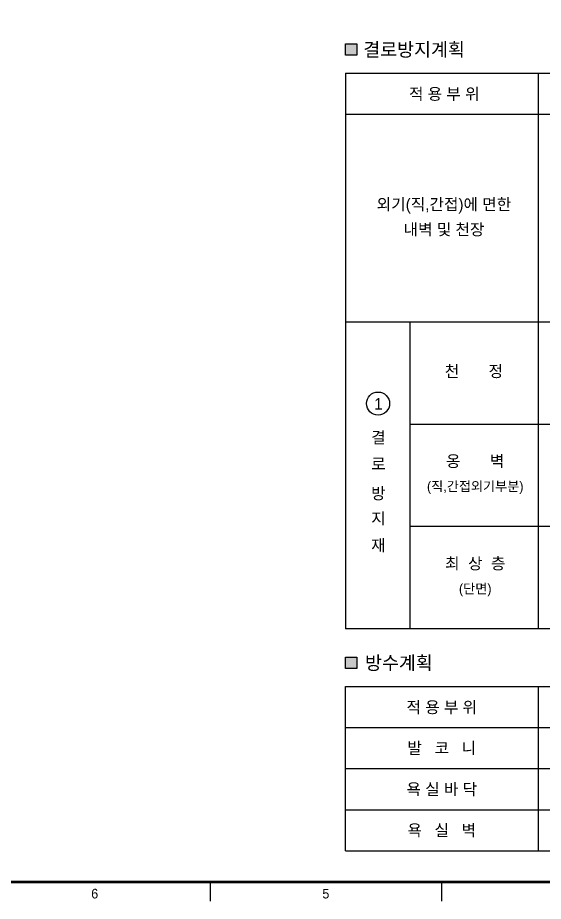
# Model space of a CAD drawing. Header units: millimetres. Extents: x -24416 to 92204, y -190080 to 23760.
# Drawn here: x 69794 to 75252, y -23280 to -14107 of the extents above; entities that cross this region are included whole.
import ezdxf
from ezdxf.enums import TextEntityAlignment as Align

# ---------------------------------------------------------------- set-up
doc = ezdxf.new("R2010")
doc.units = ezdxf.units.MM
doc.header["$LTSCALE"] = 50
for name, color, linetype in [('AA-BORD-FORM', 7, 'Continuous'), ('AA-BORD-TEXT', 3, 'Continuous'), ('BANG', 7, 'Continuous'), ('itxt', 7, 'Continuous'), ('TEXT', 3, 'Continuous')]:
    doc.layers.add(name, color=color, linetype=linetype)
doc.styles.add('HAUD01', font='Dotum.ttf')
doc.styles.add('돋움', font='Dotum.ttf')

# ---------------------------------------------------------------- blocks, each defined once
blk = doc.blocks.new('XR-FORM 청주월명')
at = {"layer": 'AA-BORD-FORM', "color": 2}
for p, q in [((541, 17), (541, 12)), ((601, 17), (601, 12))]:
    blk.add_line(p, q, dxfattribs=at)
at = {"layer": 'AA-BORD-FORM', "color": 2, "const_width": 0.682}
blk.add_lwpolyline([(21, 17), (21, 577), (821, 577), (821, 17)], close=True, dxfattribs=at)
at = {"layer": 'AA-BORD-TEXT', "color": 7, "style": 'HAUD01'}
for s, p in [('6', (511, 13.99)), ('5', (571, 13.99))]:
    blk.add_text(s, height=2.5, dxfattribs=at).set_placement(p, align=Align.MIDDLE_CENTER)
blk = doc.blocks.new('A$C58180E1C')
at = {"layer": 'itxt'}
for points in [[(118, 8584.9), (118, 8700), (0, 8700), (0, 8584.9)], [(118, 2218), (118, 2333.2), (0, 2333.2), (0, 2218)]]:
    blk.add_hatch(color=256, dxfattribs=at).paths.add_polyline_path(points)
at = {"layer": 'BANG'}
blk.add_line((666.7, 4753.5), (6996, 4753.5), dxfattribs=at)
at = {"layer": 'itxt'}
for p, q in [((0, 8398), (0, 2629.1)), ((0, 8398), (6996, 8398)), ((2000, 8398), (2000, 2629.1)), ((666.7, 5815.7), (666.7, 2629.1)), ((6996, 3691.3), (666.7, 3691.3)), ((6996, 2629.1), (0, 2629.1)), ((0, 324.5), (0, 2031.1)), ((0, 2031.1), (6996, 2031.1)), ((2000, 2031.1), (2000, 324.5))]:
    blk.add_line(p, q, dxfattribs=at)
for points in [[(0, 8700), (118, 8700), (118, 8584.9), (0, 8584.9)], [(0, 2333.2), (118, 2333.2), (118, 2218), (0, 2218)]]:
    blk.add_lwpolyline(points, close=True, dxfattribs=at)
for points in [[(0, 7971.3), (6996, 7971.3)], [(0, 5815.7), (6996, 5815.7)], [(0, 1604.5), (6996, 1604.5)], [(0, 1177.8), (6996, 1177.8)], [(0, 751.1), (6996, 751.1)], [(0, 324.5), (6996, 324.5)]]:
    blk.add_lwpolyline(points, dxfattribs=at)
at = {"layer": 'TEXT'}
blk.add_circle((338.3, 4967.4), 119.7, dxfattribs=at)
at = {"layer": 'TEXT', "style": '돋움'}
for s, height, p in [('결로방지계획', 140, (712.2, 8641.7)), ('적 용 부 위', 120, (1026, 8181.5)), ('외기(직,간접)에 면한', 120, (1022.8, 7036.2)), ('내벽 및 천장', 120, (1022.8, 6774.8)), ('천       정', 120, (1333.3, 5303)), ('1', 120, (341.7, 4963.8)), ('결', 120, (341.7, 4614.9)), ('로', 120, (341.7, 4340.4)), ('옹       벽', 120, (1347.4, 4369.7)), ('(직,간접외기부분)', 100, (1347.4, 4108.3)), ('방', 120, (341.7, 4034.9)), ('지', 120, (341.7, 3774.5)), ('재', 120, (341.7, 3496.6)), ('최  상  층', 120, (1347.4, 3307.5)), ('(단면)', 100, (1347.4, 3046.1)), ('방수계획', 140, (554.6, 2274.8)), ('적 용 부 위', 120, (1000, 1814.6)), ('발   코   니', 120, (1000, 1391.1)), ('욕 실 바 닥', 120, (1000, 964.5)), ('욕   실   벽', 120, (1000, 537.8))]:
    blk.add_text(s, height=height, dxfattribs=at).set_placement(p, align=Align.MIDDLE_CENTER)

msp = doc.modelspace()

# ---------------------------------------------------------------- block references
at = {"xscale": 40, "yscale": 40, "zscale": 40}
msp.add_blockref('XR-FORM 청주월명', (50153.9, -23760), dxfattribs=at)
msp.add_blockref('A$C58180E1C', (73197.9, -23080))

doc.saveas('drawing.dxf')
